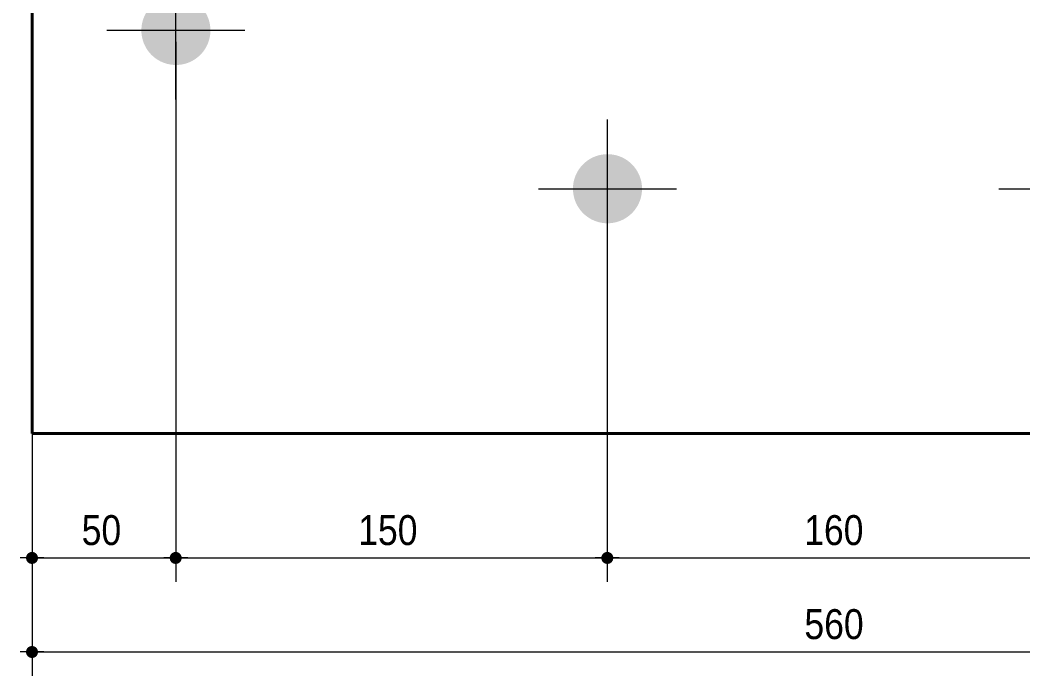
# Model space of a CAD drawing. Header units: millimetres. Extents: x 2 to 287, y 5 to 195.
# Drawn here: x 52 to 139.1, y 60.1 to 117.1 of the extents above; entities that cross this region are included whole.
import ezdxf

# ---------------------------------------------------------------- set-up
doc = ezdxf.new("R2010")
doc.units = ezdxf.units.MM
for name, color, linetype, lineweight in [('Boulon', 7, 'Continuous', 0), ('Cotation', 7, 'Continuous', 0), ('Piece', 2, 'Continuous', 0)]:
    doc.layers.add(name, color=color, linetype=linetype, lineweight=lineweight)
doc.styles.add('ARIAL', font='ARIAL.TTF')

# ---------------------------------------------------------------- blocks, each defined once
blk = doc.blocks.new('*A1')
at = {"layer": 'Boulon'}
for points in [[(68.5, 153.626), (68.497, 153.553), (68.493, 153.479), (68.486, 153.406), (68.478, 153.333), (68.468, 153.26), (68.457, 153.187), (68.443, 153.115), (68.428, 153.043), (68.411, 152.971), (68.392, 152.9), (68.371, 152.829), (68.349, 152.759), (68.325, 152.689), (68.3, 152.62), (68.272, 152.552), (68.243, 152.484), (68.213, 152.417), (68.18, 152.351), (68.146, 152.286), (68.111, 152.221), (68.074, 152.158), (68.035, 152.095), (67.995, 152.033), (67.953, 151.973), (67.91, 151.913), (67.866, 151.854), (67.82, 151.797), (67.772, 151.74), (67.724, 151.685), (67.673, 151.631), (67.622, 151.579), (67.569, 151.527), (67.515, 151.477), (67.46, 151.428), (67.404, 151.381), (67.346, 151.335), (67.288, 151.29), (67.228, 151.247), (67.167, 151.206), (67.106, 151.165), (67.043, 151.127), (66.979, 151.09), (66.915, 151.054), (66.85, 151.02), (66.783, 150.988), (66.716, 150.957), (66.649, 150.928), (66.58, 150.901), (66.511, 150.875), (66.442, 150.851), (66.372, 150.829), (66.301, 150.809), (66.23, 150.79), (66.158, 150.773), (66.086, 150.758), (66.014, 150.744), (65.941, 150.732), (65.868, 150.723), (65.795, 150.714), (65.721, 150.708), (65.648, 150.704), (65.574, 150.701), (65.501, 150.7), (65.427, 150.701), (65.353, 150.704), (65.28, 150.708), (65.207, 150.714), (65.133, 150.723), (65.06, 150.732), (64.988, 150.744), (64.915, 150.758), (64.843, 150.773), (64.772, 150.79), (64.701, 150.809), (64.63, 150.829), (64.56, 150.851), (64.49, 150.875), (64.421, 150.901), (64.353, 150.928), (64.285, 150.957), (64.218, 150.988), (64.152, 151.02), (64.086, 151.054), (64.022, 151.09), (63.958, 151.127), (63.896, 151.165), (63.834, 151.206), (63.773, 151.247), (63.714, 151.29), (63.655, 151.335), (63.597, 151.381), (63.541, 151.428), (63.486, 151.477), (63.432, 151.527), (63.379, 151.579), (63.328, 151.631), (63.278, 151.685), (63.229, 151.74), (63.182, 151.797), (63.136, 151.854), (63.091, 151.913), (63.048, 151.973), (63.006, 152.033), (62.966, 152.095), (62.927, 152.158), (62.89, 152.221), (62.855, 152.286), (62.821, 152.351), (62.789, 152.417), (62.758, 152.484), (62.729, 152.552), (62.702, 152.62), (62.676, 152.689), (62.652, 152.759), (62.63, 152.829), (62.609, 152.9), (62.591, 152.971), (62.574, 153.043), (62.558, 153.115), (62.545, 153.187), (62.533, 153.26), (62.523, 153.333), (62.515, 153.406), (62.509, 153.479), (62.504, 153.553), (62.502, 153.626), (62.501, 153.7), (62.502, 153.774), (62.504, 153.847), (62.509, 153.921), (62.515, 153.994), (62.523, 154.067), (62.533, 154.14), (62.545, 154.213), (62.558, 154.285), (62.574, 154.357), (62.591, 154.429), (62.609, 154.5), (62.63, 154.571), (62.652, 154.641), (62.676, 154.711), (62.702, 154.78), (62.729, 154.848), (62.758, 154.916), (62.789, 154.983), (62.821, 155.049), (62.855, 155.114), (62.89, 155.179), (62.927, 155.242), (62.966, 155.305), (63.006, 155.367), (63.048, 155.427), (63.091, 155.487), (63.136, 155.546), (63.182, 155.603), (63.229, 155.66), (63.278, 155.715), (63.328, 155.769), (63.379, 155.821), (63.432, 155.873), (63.486, 155.923), (63.541, 155.972), (63.597, 156.019), (63.655, 156.065), (63.714, 156.11), (63.773, 156.153), (63.834, 156.194), (63.896, 156.235), (63.958, 156.273), (64.022, 156.31), (64.086, 156.346), (64.152, 156.38), (64.218, 156.412), (64.285, 156.443), (64.353, 156.472), (64.421, 156.499), (64.49, 156.525), (64.56, 156.549), (64.63, 156.571), (64.701, 156.591), (64.772, 156.61), (64.843, 156.627), (64.915, 156.642), (64.988, 156.656), (65.06, 156.668), (65.133, 156.677), (65.207, 156.686), (65.28, 156.692), (65.353, 156.696), (65.427, 156.699), (65.501, 156.7), (65.574, 156.699), (65.648, 156.696), (65.721, 156.692), (65.795, 156.686), (65.868, 156.677), (65.941, 156.668), (66.014, 156.656), (66.086, 156.642), (66.158, 156.627), (66.23, 156.61), (66.301, 156.591), (66.372, 156.571), (66.442, 156.549), (66.511, 156.525), (66.58, 156.499), (66.649, 156.472), (66.716, 156.443), (66.783, 156.412), (66.85, 156.38), (66.915, 156.346), (66.979, 156.31), (67.043, 156.273), (67.106, 156.235), (67.167, 156.194), (67.228, 156.153), (67.288, 156.11), (67.346, 156.065), (67.404, 156.019), (67.46, 155.972), (67.515, 155.923), (67.569, 155.873), (67.622, 155.821), (67.673, 155.769), (67.724, 155.715), (67.772, 155.66), (67.82, 155.603), (67.866, 155.546), (67.91, 155.487), (67.953, 155.427), (67.995, 155.367), (68.035, 155.305), (68.074, 155.242), (68.111, 155.179), (68.146, 155.114), (68.18, 155.049), (68.213, 154.983), (68.243, 154.916), (68.272, 154.848), (68.3, 154.78), (68.325, 154.711), (68.349, 154.641), (68.371, 154.571), (68.392, 154.5), (68.411, 154.429), (68.428, 154.357), (68.443, 154.285), (68.457, 154.213), (68.468, 154.14), (68.478, 154.067), (68.486, 153.994), (68.493, 153.921), (68.497, 153.847), (68.5, 153.774), (68.501, 153.7)], [(68.5, 116.126), (68.497, 116.053), (68.493, 115.979), (68.486, 115.906), (68.478, 115.833), (68.468, 115.76), (68.457, 115.687), (68.443, 115.615), (68.428, 115.543), (68.411, 115.471), (68.392, 115.4), (68.371, 115.329), (68.349, 115.259), (68.325, 115.189), (68.3, 115.12), (68.272, 115.052), (68.243, 114.984), (68.213, 114.917), (68.18, 114.851), (68.146, 114.786), (68.111, 114.721), (68.074, 114.658), (68.035, 114.595), (67.995, 114.533), (67.953, 114.473), (67.91, 114.413), (67.866, 114.354), (67.82, 114.297), (67.772, 114.24), (67.724, 114.185), (67.673, 114.131), (67.622, 114.079), (67.569, 114.027), (67.515, 113.977), (67.46, 113.928), (67.404, 113.881), (67.346, 113.835), (67.288, 113.79), (67.228, 113.747), (67.167, 113.706), (67.106, 113.665), (67.043, 113.627), (66.979, 113.59), (66.915, 113.554), (66.85, 113.52), (66.783, 113.488), (66.716, 113.457), (66.649, 113.428), (66.58, 113.401), (66.511, 113.375), (66.442, 113.351), (66.372, 113.329), (66.301, 113.309), (66.23, 113.29), (66.158, 113.273), (66.086, 113.258), (66.014, 113.244), (65.941, 113.232), (65.868, 113.223), (65.795, 113.214), (65.721, 113.208), (65.648, 113.204), (65.574, 113.201), (65.501, 113.2), (65.427, 113.201), (65.353, 113.204), (65.28, 113.208), (65.207, 113.214), (65.133, 113.223), (65.06, 113.232), (64.988, 113.244), (64.915, 113.258), (64.843, 113.273), (64.772, 113.29), (64.701, 113.309), (64.63, 113.329), (64.56, 113.351), (64.49, 113.375), (64.421, 113.401), (64.353, 113.428), (64.285, 113.457), (64.218, 113.488), (64.152, 113.52), (64.086, 113.554), (64.022, 113.59), (63.958, 113.627), (63.896, 113.665), (63.834, 113.706), (63.773, 113.747), (63.714, 113.79), (63.655, 113.835), (63.597, 113.881), (63.541, 113.928), (63.486, 113.977), (63.432, 114.027), (63.379, 114.079), (63.328, 114.131), (63.278, 114.185), (63.229, 114.24), (63.182, 114.297), (63.136, 114.354), (63.091, 114.413), (63.048, 114.473), (63.006, 114.533), (62.966, 114.595), (62.927, 114.658), (62.89, 114.721), (62.855, 114.786), (62.821, 114.851), (62.789, 114.917), (62.758, 114.984), (62.729, 115.052), (62.702, 115.12), (62.676, 115.189), (62.652, 115.259), (62.63, 115.329), (62.609, 115.4), (62.591, 115.471), (62.574, 115.543), (62.558, 115.615), (62.545, 115.687), (62.533, 115.76), (62.523, 115.833), (62.515, 115.906), (62.509, 115.979), (62.504, 116.053), (62.502, 116.126), (62.501, 116.2), (62.502, 116.274), (62.504, 116.347), (62.509, 116.421), (62.515, 116.494), (62.523, 116.567), (62.533, 116.64), (62.545, 116.713), (62.558, 116.785), (62.574, 116.857), (62.591, 116.929), (62.609, 117), (62.63, 117.071), (62.652, 117.141), (62.676, 117.211), (62.702, 117.28), (62.729, 117.348), (62.758, 117.416), (62.789, 117.483), (62.821, 117.549), (62.855, 117.614), (62.89, 117.679), (62.927, 117.742), (62.966, 117.805), (63.006, 117.867), (63.048, 117.927), (63.091, 117.987), (63.136, 118.046), (63.182, 118.103), (63.229, 118.16), (63.278, 118.215), (63.328, 118.269), (63.379, 118.321), (63.432, 118.373), (63.486, 118.423), (63.541, 118.472), (63.597, 118.519), (63.655, 118.565), (63.714, 118.61), (63.773, 118.653), (63.834, 118.694), (63.896, 118.735), (63.958, 118.773), (64.022, 118.81), (64.086, 118.846), (64.152, 118.88), (64.218, 118.912), (64.285, 118.943), (64.353, 118.972), (64.421, 118.999), (64.49, 119.025), (64.56, 119.049), (64.63, 119.071), (64.701, 119.091), (64.772, 119.11), (64.843, 119.127), (64.915, 119.142), (64.988, 119.156), (65.06, 119.168), (65.133, 119.177), (65.207, 119.186), (65.28, 119.192), (65.353, 119.196), (65.427, 119.199), (65.501, 119.2), (65.574, 119.199), (65.648, 119.196), (65.721, 119.192), (65.795, 119.186), (65.868, 119.177), (65.941, 119.168), (66.014, 119.156), (66.086, 119.142), (66.158, 119.127), (66.23, 119.11), (66.301, 119.091), (66.372, 119.071), (66.442, 119.049), (66.511, 119.025), (66.58, 118.999), (66.649, 118.972), (66.716, 118.943), (66.783, 118.912), (66.85, 118.88), (66.915, 118.846), (66.979, 118.81), (67.043, 118.773), (67.106, 118.735), (67.167, 118.694), (67.228, 118.653), (67.288, 118.61), (67.346, 118.565), (67.404, 118.519), (67.46, 118.472), (67.515, 118.423), (67.569, 118.373), (67.622, 118.321), (67.673, 118.269), (67.724, 118.215), (67.772, 118.16), (67.82, 118.103), (67.866, 118.046), (67.91, 117.987), (67.953, 117.927), (67.995, 117.867), (68.035, 117.805), (68.074, 117.742), (68.111, 117.679), (68.146, 117.614), (68.18, 117.549), (68.213, 117.483), (68.243, 117.416), (68.272, 117.348), (68.3, 117.28), (68.325, 117.211), (68.349, 117.141), (68.371, 117.071), (68.392, 117), (68.411, 116.929), (68.428, 116.857), (68.443, 116.785), (68.457, 116.713), (68.468, 116.64), (68.478, 116.567), (68.486, 116.494), (68.493, 116.421), (68.497, 116.347), (68.5, 116.274), (68.501, 116.2)]]:
    blk.add_hatch(color=256, dxfattribs=at).paths.add_polyline_path(points, flags=17)
at = {"layer": 'Boulon', "linetype": 'Continuous', "lineweight": 0}
for p, q in [((65.501, 147.7), (65.501, 159.7)), ((71.501, 153.7), (59.501, 153.7)), ((65.501, 110.2), (65.501, 122.2)), ((71.501, 116.2), (59.501, 116.2))]:
    blk.add_line(p, q, dxfattribs=at)
blk = doc.blocks.new('*A3')
at = {"layer": 'Boulon'}
blk.add_hatch(color=256, dxfattribs=at).paths.add_polyline_path([(102.927, 99.451), (102.853, 99.454), (102.78, 99.458), (102.707, 99.464), (102.633, 99.473), (102.56, 99.482), (102.488, 99.494), (102.415, 99.508), (102.343, 99.523), (102.272, 99.54), (102.201, 99.559), (102.13, 99.579), (102.06, 99.601), (101.99, 99.625), (101.921, 99.651), (101.853, 99.678), (101.785, 99.707), (101.718, 99.738), (101.652, 99.77), (101.586, 99.804), (101.522, 99.84), (101.458, 99.877), (101.396, 99.915), (101.334, 99.956), (101.273, 99.997), (101.214, 100.04), (101.155, 100.085), (101.097, 100.131), (101.041, 100.178), (100.986, 100.227), (100.932, 100.277), (100.879, 100.329), (100.828, 100.381), (100.778, 100.435), (100.729, 100.49), (100.682, 100.547), (100.636, 100.604), (100.591, 100.663), (100.548, 100.723), (100.506, 100.783), (100.466, 100.845), (100.427, 100.908), (100.39, 100.971), (100.355, 101.036), (100.321, 101.101), (100.289, 101.167), (100.258, 101.234), (100.229, 101.302), (100.202, 101.37), (100.176, 101.439), (100.152, 101.509), (100.13, 101.579), (100.109, 101.65), (100.091, 101.721), (100.074, 101.793), (100.058, 101.865), (100.045, 101.937), (100.033, 102.01), (100.023, 102.083), (100.015, 102.156), (100.009, 102.229), (100.004, 102.303), (100.002, 102.376), (100.001, 102.45), (100.002, 102.524), (100.004, 102.597), (100.009, 102.671), (100.015, 102.744), (100.023, 102.817), (100.033, 102.89), (100.045, 102.963), (100.058, 103.035), (100.074, 103.107), (100.091, 103.179), (100.109, 103.25), (100.13, 103.321), (100.152, 103.391), (100.176, 103.461), (100.202, 103.53), (100.229, 103.598), (100.258, 103.666), (100.289, 103.733), (100.321, 103.799), (100.355, 103.864), (100.39, 103.929), (100.427, 103.992), (100.466, 104.055), (100.506, 104.117), (100.548, 104.177), (100.591, 104.237), (100.636, 104.296), (100.682, 104.353), (100.729, 104.41), (100.778, 104.465), (100.828, 104.519), (100.879, 104.571), (100.932, 104.623), (100.986, 104.673), (101.041, 104.722), (101.097, 104.769), (101.155, 104.815), (101.214, 104.86), (101.273, 104.903), (101.334, 104.944), (101.396, 104.985), (101.458, 105.023), (101.522, 105.06), (101.586, 105.096), (101.652, 105.13), (101.718, 105.162), (101.785, 105.193), (101.853, 105.222), (101.921, 105.249), (101.99, 105.275), (102.06, 105.299), (102.13, 105.321), (102.201, 105.341), (102.272, 105.36), (102.343, 105.377), (102.415, 105.392), (102.488, 105.406), (102.56, 105.418), (102.633, 105.427), (102.707, 105.436), (102.78, 105.442), (102.853, 105.446), (102.927, 105.449), (103.001, 105.45), (103.074, 105.449), (103.148, 105.446), (103.221, 105.442), (103.295, 105.436), (103.368, 105.427), (103.441, 105.418), (103.514, 105.406), (103.586, 105.392), (103.658, 105.377), (103.73, 105.36), (103.801, 105.341), (103.872, 105.321), (103.942, 105.299), (104.011, 105.275), (104.08, 105.249), (104.149, 105.222), (104.216, 105.193), (104.283, 105.162), (104.35, 105.13), (104.415, 105.096), (104.479, 105.06), (104.543, 105.023), (104.606, 104.985), (104.667, 104.944), (104.728, 104.903), (104.788, 104.86), (104.846, 104.815), (104.904, 104.769), (104.96, 104.722), (105.015, 104.673), (105.069, 104.623), (105.122, 104.571), (105.173, 104.519), (105.224, 104.465), (105.272, 104.41), (105.32, 104.353), (105.366, 104.296), (105.41, 104.237), (105.453, 104.177), (105.495, 104.117), (105.535, 104.055), (105.574, 103.992), (105.611, 103.929), (105.646, 103.864), (105.68, 103.799), (105.713, 103.733), (105.743, 103.666), (105.772, 103.598), (105.8, 103.53), (105.825, 103.461), (105.849, 103.391), (105.871, 103.321), (105.892, 103.25), (105.911, 103.179), (105.928, 103.107), (105.943, 103.035), (105.957, 102.963), (105.968, 102.89), (105.978, 102.817), (105.986, 102.744), (105.993, 102.671), (105.997, 102.597), (106, 102.524), (106.001, 102.45), (106, 102.376), (105.997, 102.303), (105.993, 102.229), (105.986, 102.156), (105.978, 102.083), (105.968, 102.01), (105.957, 101.937), (105.943, 101.865), (105.928, 101.793), (105.911, 101.721), (105.892, 101.65), (105.871, 101.579), (105.849, 101.509), (105.825, 101.439), (105.8, 101.37), (105.772, 101.302), (105.743, 101.234), (105.713, 101.167), (105.68, 101.101), (105.646, 101.036), (105.611, 100.971), (105.574, 100.908), (105.535, 100.845), (105.495, 100.783), (105.453, 100.723), (105.41, 100.663), (105.366, 100.604), (105.32, 100.547), (105.272, 100.49), (105.224, 100.435), (105.173, 100.381), (105.122, 100.329), (105.069, 100.277), (105.015, 100.227), (104.96, 100.178), (104.904, 100.131), (104.846, 100.085), (104.788, 100.04), (104.728, 99.997), (104.667, 99.956), (104.606, 99.915), (104.543, 99.877), (104.479, 99.84), (104.415, 99.804), (104.35, 99.77), (104.283, 99.738), (104.216, 99.707), (104.149, 99.678), (104.08, 99.651), (104.011, 99.625), (103.942, 99.601), (103.872, 99.579), (103.801, 99.559), (103.73, 99.54), (103.658, 99.523), (103.586, 99.508), (103.514, 99.494), (103.441, 99.482), (103.368, 99.473), (103.295, 99.464), (103.221, 99.458), (103.148, 99.454), (103.074, 99.451), (103.001, 99.45)], flags=17)
at = {"layer": 'Boulon', "linetype": 'Continuous', "lineweight": 0}
for p, q in [((103.001, 96.45), (103.001, 108.45)), ((97.001, 102.45), (109.001, 102.45)), ((137.001, 102.45), (149.001, 102.45))]:
    blk.add_line(p, q, dxfattribs=at)
blk = doc.blocks.new('*A4')
at = {"layer": 'Piece', "color": 2, "linetype": 'Continuous', "lineweight": 40}
for p, q in [((53, 81.2), (53, 181.2)), ((193, 81.2), (53, 81.2))]:
    blk.add_line(p, q, dxfattribs=at)
blk = doc.blocks.new('*A11')
at = {"layer": 'Cotation'}
for points in [[(52.974, 69.863), (52.949, 69.865), (52.924, 69.868), (52.899, 69.873), (52.874, 69.878), (52.849, 69.885), (52.825, 69.893), (52.801, 69.902), (52.778, 69.913), (52.755, 69.924), (52.733, 69.937), (52.711, 69.95), (52.69, 69.965), (52.67, 69.981), (52.651, 69.997), (52.632, 70.015), (52.615, 70.033), (52.598, 70.053), (52.582, 70.073), (52.568, 70.094), (52.554, 70.115), (52.541, 70.137), (52.53, 70.16), (52.52, 70.184), (52.51, 70.207), (52.502, 70.232), (52.496, 70.256), (52.49, 70.281), (52.486, 70.306), (52.483, 70.332), (52.481, 70.357), (52.48, 70.383), (52.481, 70.408), (52.483, 70.434), (52.486, 70.459), (52.49, 70.484), (52.496, 70.509), (52.502, 70.534), (52.51, 70.558), (52.52, 70.582), (52.53, 70.605), (52.541, 70.628), (52.554, 70.65), (52.568, 70.672), (52.582, 70.692), (52.598, 70.712), (52.615, 70.732), (52.632, 70.75), (52.651, 70.768), (52.67, 70.785), (52.69, 70.8), (52.711, 70.815), (52.733, 70.829), (52.755, 70.841), (52.778, 70.853), (52.801, 70.863), (52.825, 70.872), (52.849, 70.88), (52.874, 70.887), (52.899, 70.893), (52.924, 70.897), (52.949, 70.9), (52.974, 70.902), (53, 70.903), (53.026, 70.902), (53.051, 70.9), (53.076, 70.897), (53.101, 70.893), (53.126, 70.887), (53.151, 70.88), (53.175, 70.872), (53.199, 70.863), (53.222, 70.853), (53.245, 70.841), (53.267, 70.829), (53.289, 70.815), (53.31, 70.8), (53.33, 70.785), (53.349, 70.768), (53.368, 70.75), (53.385, 70.732), (53.402, 70.712), (53.418, 70.692), (53.432, 70.672), (53.446, 70.65), (53.459, 70.628), (53.47, 70.605), (53.48, 70.582), (53.49, 70.558), (53.498, 70.534), (53.504, 70.509), (53.51, 70.484), (53.514, 70.459), (53.517, 70.434), (53.519, 70.408), (53.52, 70.383), (53.519, 70.357), (53.517, 70.332), (53.514, 70.306), (53.51, 70.281), (53.504, 70.256), (53.498, 70.232), (53.49, 70.207), (53.48, 70.184), (53.47, 70.16), (53.459, 70.137), (53.446, 70.115), (53.432, 70.094), (53.418, 70.073), (53.402, 70.053), (53.385, 70.033), (53.368, 70.015), (53.349, 69.997), (53.33, 69.981), (53.31, 69.965), (53.289, 69.95), (53.267, 69.937), (53.245, 69.924), (53.222, 69.913), (53.199, 69.902), (53.175, 69.893), (53.151, 69.885), (53.126, 69.878), (53.101, 69.873), (53.076, 69.868), (53.051, 69.865), (53.026, 69.863), (53, 69.863)], [(65.458, 69.863), (65.432, 69.865), (65.407, 69.868), (65.382, 69.873), (65.357, 69.878), (65.332, 69.885), (65.308, 69.893), (65.284, 69.902), (65.261, 69.913), (65.238, 69.924), (65.216, 69.937), (65.194, 69.95), (65.173, 69.965), (65.153, 69.981), (65.134, 69.997), (65.115, 70.015), (65.098, 70.033), (65.081, 70.053), (65.065, 70.073), (65.051, 70.094), (65.037, 70.115), (65.024, 70.137), (65.013, 70.16), (65.003, 70.184), (64.993, 70.207), (64.985, 70.232), (64.979, 70.256), (64.973, 70.281), (64.969, 70.306), (64.966, 70.332), (64.964, 70.357), (64.963, 70.383), (64.964, 70.408), (64.966, 70.434), (64.969, 70.459), (64.973, 70.484), (64.979, 70.509), (64.985, 70.534), (64.993, 70.558), (65.003, 70.582), (65.013, 70.605), (65.024, 70.628), (65.037, 70.65), (65.051, 70.672), (65.065, 70.692), (65.081, 70.712), (65.098, 70.732), (65.115, 70.75), (65.134, 70.768), (65.153, 70.785), (65.173, 70.8), (65.194, 70.815), (65.216, 70.829), (65.238, 70.841), (65.261, 70.853), (65.284, 70.863), (65.308, 70.872), (65.332, 70.88), (65.357, 70.887), (65.382, 70.893), (65.407, 70.897), (65.432, 70.9), (65.458, 70.902), (65.483, 70.903), (65.509, 70.902), (65.534, 70.9), (65.559, 70.897), (65.584, 70.893), (65.609, 70.887), (65.634, 70.88), (65.658, 70.872), (65.682, 70.863), (65.705, 70.853), (65.728, 70.841), (65.75, 70.829), (65.772, 70.815), (65.793, 70.8), (65.813, 70.785), (65.832, 70.768), (65.851, 70.75), (65.868, 70.732), (65.885, 70.712), (65.901, 70.692), (65.915, 70.672), (65.929, 70.65), (65.942, 70.628), (65.953, 70.605), (65.963, 70.582), (65.973, 70.558), (65.981, 70.534), (65.987, 70.509), (65.993, 70.484), (65.997, 70.459), (66.001, 70.434), (66.002, 70.408), (66.003, 70.383), (66.002, 70.357), (66.001, 70.332), (65.997, 70.306), (65.993, 70.281), (65.987, 70.256), (65.981, 70.232), (65.973, 70.207), (65.963, 70.184), (65.953, 70.16), (65.942, 70.137), (65.929, 70.115), (65.915, 70.094), (65.901, 70.073), (65.885, 70.053), (65.868, 70.033), (65.851, 70.015), (65.832, 69.997), (65.813, 69.981), (65.793, 69.965), (65.772, 69.95), (65.75, 69.937), (65.728, 69.924), (65.705, 69.913), (65.682, 69.902), (65.658, 69.893), (65.634, 69.885), (65.609, 69.878), (65.584, 69.873), (65.559, 69.868), (65.534, 69.865), (65.509, 69.863), (65.483, 69.863)]]:
    blk.add_hatch(color=256, dxfattribs=at).paths.add_polyline_path(points, flags=17)
at = {"layer": 'Cotation', "linetype": 'Continuous', "lineweight": 0}
for p, q in [((65.483, 115.2), (65.483, 68.303)), ((53, 101.45), (53, 68.303)), ((53, 71.423), (53, 69.343)), ((65.483, 71.423), (65.483, 69.343)), ((54.04, 70.383), (51.96, 70.383)), ((53, 70.383), (51.96, 70.383)), ((53, 70.383), (65.483, 70.383)), ((66.523, 70.383), (64.443, 70.383)), ((65.483, 70.383), (66.523, 70.383))]:
    blk.add_line(p, q, dxfattribs=at)
at = {"layer": 'Cotation'}
for p in [(53, 70.383), (65.483, 70.383)]:
    blk.add_point(p, dxfattribs=at)
at = {"layer": 'Cotation', "style": 'ARIAL', "width": 0.85}
blk.add_text('50', height=2.6, dxfattribs=at).set_placement((57.313, 71.503))
blk = doc.blocks.new('*A12')
at = {"layer": 'Cotation'}
for points in [[(65.458, 69.863), (65.432, 69.865), (65.407, 69.868), (65.382, 69.873), (65.357, 69.878), (65.332, 69.885), (65.308, 69.893), (65.284, 69.902), (65.261, 69.913), (65.238, 69.924), (65.216, 69.937), (65.194, 69.95), (65.173, 69.965), (65.153, 69.981), (65.134, 69.997), (65.115, 70.015), (65.098, 70.033), (65.081, 70.053), (65.065, 70.073), (65.051, 70.094), (65.037, 70.115), (65.024, 70.137), (65.013, 70.16), (65.003, 70.184), (64.993, 70.207), (64.985, 70.232), (64.979, 70.256), (64.973, 70.281), (64.969, 70.306), (64.966, 70.332), (64.964, 70.357), (64.963, 70.383), (64.964, 70.408), (64.966, 70.434), (64.969, 70.459), (64.973, 70.484), (64.979, 70.509), (64.985, 70.534), (64.993, 70.558), (65.003, 70.582), (65.013, 70.605), (65.024, 70.628), (65.037, 70.65), (65.051, 70.672), (65.065, 70.692), (65.081, 70.712), (65.098, 70.732), (65.115, 70.75), (65.134, 70.768), (65.153, 70.785), (65.173, 70.8), (65.194, 70.815), (65.216, 70.829), (65.238, 70.841), (65.261, 70.853), (65.284, 70.863), (65.308, 70.872), (65.332, 70.88), (65.357, 70.887), (65.382, 70.893), (65.407, 70.897), (65.432, 70.9), (65.458, 70.902), (65.483, 70.903), (65.509, 70.902), (65.534, 70.9), (65.559, 70.897), (65.584, 70.893), (65.609, 70.887), (65.634, 70.88), (65.658, 70.872), (65.682, 70.863), (65.705, 70.853), (65.728, 70.841), (65.75, 70.829), (65.772, 70.815), (65.793, 70.8), (65.813, 70.785), (65.832, 70.768), (65.851, 70.75), (65.868, 70.732), (65.885, 70.712), (65.901, 70.692), (65.915, 70.672), (65.929, 70.65), (65.942, 70.628), (65.953, 70.605), (65.963, 70.582), (65.973, 70.558), (65.981, 70.534), (65.987, 70.509), (65.993, 70.484), (65.997, 70.459), (66.001, 70.434), (66.002, 70.408), (66.003, 70.383), (66.002, 70.357), (66.001, 70.332), (65.997, 70.306), (65.993, 70.281), (65.987, 70.256), (65.981, 70.232), (65.973, 70.207), (65.963, 70.184), (65.953, 70.16), (65.942, 70.137), (65.929, 70.115), (65.915, 70.094), (65.901, 70.073), (65.885, 70.053), (65.868, 70.033), (65.851, 70.015), (65.832, 69.997), (65.813, 69.981), (65.793, 69.965), (65.772, 69.95), (65.75, 69.937), (65.728, 69.924), (65.705, 69.913), (65.682, 69.902), (65.658, 69.893), (65.634, 69.885), (65.609, 69.878), (65.584, 69.873), (65.559, 69.868), (65.534, 69.865), (65.509, 69.863), (65.483, 69.863)], [(102.958, 69.863), (102.932, 69.865), (102.907, 69.868), (102.882, 69.873), (102.857, 69.878), (102.832, 69.885), (102.808, 69.893), (102.784, 69.902), (102.761, 69.913), (102.738, 69.924), (102.716, 69.937), (102.694, 69.95), (102.673, 69.965), (102.653, 69.981), (102.634, 69.997), (102.615, 70.015), (102.598, 70.033), (102.581, 70.053), (102.565, 70.073), (102.551, 70.094), (102.537, 70.115), (102.524, 70.137), (102.513, 70.16), (102.503, 70.184), (102.493, 70.207), (102.485, 70.232), (102.479, 70.256), (102.473, 70.281), (102.469, 70.306), (102.466, 70.332), (102.464, 70.357), (102.463, 70.383), (102.464, 70.408), (102.466, 70.434), (102.469, 70.459), (102.473, 70.484), (102.479, 70.509), (102.485, 70.534), (102.493, 70.558), (102.503, 70.582), (102.513, 70.605), (102.524, 70.628), (102.537, 70.65), (102.551, 70.672), (102.565, 70.692), (102.581, 70.712), (102.598, 70.732), (102.615, 70.75), (102.634, 70.768), (102.653, 70.785), (102.673, 70.8), (102.694, 70.815), (102.716, 70.829), (102.738, 70.841), (102.761, 70.853), (102.784, 70.863), (102.808, 70.872), (102.832, 70.88), (102.857, 70.887), (102.882, 70.893), (102.907, 70.897), (102.932, 70.9), (102.958, 70.902), (102.983, 70.903), (103.009, 70.902), (103.034, 70.9), (103.059, 70.897), (103.084, 70.893), (103.109, 70.887), (103.134, 70.88), (103.158, 70.872), (103.182, 70.863), (103.205, 70.853), (103.228, 70.841), (103.25, 70.829), (103.272, 70.815), (103.293, 70.8), (103.313, 70.785), (103.332, 70.768), (103.351, 70.75), (103.368, 70.732), (103.385, 70.712), (103.401, 70.692), (103.415, 70.672), (103.429, 70.65), (103.442, 70.628), (103.453, 70.605), (103.463, 70.582), (103.473, 70.558), (103.481, 70.534), (103.487, 70.509), (103.493, 70.484), (103.497, 70.459), (103.501, 70.434), (103.502, 70.408), (103.503, 70.383), (103.502, 70.357), (103.501, 70.332), (103.497, 70.306), (103.493, 70.281), (103.487, 70.256), (103.481, 70.232), (103.473, 70.207), (103.463, 70.184), (103.453, 70.16), (103.442, 70.137), (103.429, 70.115), (103.415, 70.094), (103.401, 70.073), (103.385, 70.053), (103.368, 70.033), (103.351, 70.015), (103.332, 69.997), (103.313, 69.981), (103.293, 69.965), (103.272, 69.95), (103.25, 69.937), (103.228, 69.924), (103.205, 69.913), (103.182, 69.902), (103.158, 69.893), (103.134, 69.885), (103.109, 69.878), (103.084, 69.873), (103.059, 69.868), (103.034, 69.865), (103.009, 69.863), (102.983, 69.863)]]:
    blk.add_hatch(color=256, dxfattribs=at).paths.add_polyline_path(points, flags=17)
at = {"layer": 'Cotation', "linetype": 'Continuous', "lineweight": 0}
for p, q in [((65.483, 115.2), (65.483, 68.303)), ((102.983, 101.45), (102.983, 68.303)), ((65.483, 71.423), (65.483, 69.343)), ((102.983, 71.423), (102.983, 69.343)), ((66.523, 70.383), (64.443, 70.383)), ((65.483, 70.383), (64.443, 70.383)), ((65.483, 70.383), (102.983, 70.383)), ((104.023, 70.383), (101.943, 70.383)), ((102.983, 70.383), (104.023, 70.383))]:
    blk.add_line(p, q, dxfattribs=at)
at = {"layer": 'Cotation'}
for p in [(65.483, 70.383), (102.983, 70.383)]:
    blk.add_point(p, dxfattribs=at)
at = {"layer": 'Cotation', "style": 'ARIAL', "width": 0.85}
blk.add_text('150', height=2.6, dxfattribs=at).set_placement((81.34, 71.503))
blk = doc.blocks.new('*A13')
at = {"layer": 'Cotation'}
for points in [[(102.958, 69.863), (102.932, 69.865), (102.907, 69.868), (102.882, 69.873), (102.857, 69.878), (102.832, 69.885), (102.808, 69.893), (102.784, 69.902), (102.761, 69.913), (102.738, 69.924), (102.716, 69.937), (102.694, 69.95), (102.673, 69.965), (102.653, 69.981), (102.634, 69.997), (102.615, 70.015), (102.598, 70.033), (102.581, 70.053), (102.565, 70.073), (102.551, 70.094), (102.537, 70.115), (102.524, 70.137), (102.513, 70.16), (102.503, 70.184), (102.493, 70.207), (102.485, 70.232), (102.479, 70.256), (102.473, 70.281), (102.469, 70.306), (102.466, 70.332), (102.464, 70.357), (102.463, 70.383), (102.464, 70.408), (102.466, 70.434), (102.469, 70.459), (102.473, 70.484), (102.479, 70.509), (102.485, 70.534), (102.493, 70.558), (102.503, 70.582), (102.513, 70.605), (102.524, 70.628), (102.537, 70.65), (102.551, 70.672), (102.565, 70.692), (102.581, 70.712), (102.598, 70.732), (102.615, 70.75), (102.634, 70.768), (102.653, 70.785), (102.673, 70.8), (102.694, 70.815), (102.716, 70.829), (102.738, 70.841), (102.761, 70.853), (102.784, 70.863), (102.808, 70.872), (102.832, 70.88), (102.857, 70.887), (102.882, 70.893), (102.907, 70.897), (102.932, 70.9), (102.958, 70.902), (102.983, 70.903), (103.009, 70.902), (103.034, 70.9), (103.059, 70.897), (103.084, 70.893), (103.109, 70.887), (103.134, 70.88), (103.158, 70.872), (103.182, 70.863), (103.205, 70.853), (103.228, 70.841), (103.25, 70.829), (103.272, 70.815), (103.293, 70.8), (103.313, 70.785), (103.332, 70.768), (103.351, 70.75), (103.368, 70.732), (103.385, 70.712), (103.401, 70.692), (103.415, 70.672), (103.429, 70.65), (103.442, 70.628), (103.453, 70.605), (103.463, 70.582), (103.473, 70.558), (103.481, 70.534), (103.487, 70.509), (103.493, 70.484), (103.497, 70.459), (103.501, 70.434), (103.502, 70.408), (103.503, 70.383), (103.502, 70.357), (103.501, 70.332), (103.497, 70.306), (103.493, 70.281), (103.487, 70.256), (103.481, 70.232), (103.473, 70.207), (103.463, 70.184), (103.453, 70.16), (103.442, 70.137), (103.429, 70.115), (103.415, 70.094), (103.401, 70.073), (103.385, 70.053), (103.368, 70.033), (103.351, 70.015), (103.332, 69.997), (103.313, 69.981), (103.293, 69.965), (103.272, 69.95), (103.25, 69.937), (103.228, 69.924), (103.205, 69.913), (103.182, 69.902), (103.158, 69.893), (103.134, 69.885), (103.109, 69.878), (103.084, 69.873), (103.059, 69.868), (103.034, 69.865), (103.009, 69.863), (102.983, 69.863)], [(142.958, 69.863), (142.932, 69.865), (142.907, 69.868), (142.882, 69.873), (142.857, 69.878), (142.832, 69.885), (142.808, 69.893), (142.784, 69.902), (142.761, 69.913), (142.738, 69.924), (142.716, 69.937), (142.694, 69.95), (142.673, 69.965), (142.653, 69.981), (142.634, 69.997), (142.615, 70.015), (142.598, 70.033), (142.581, 70.053), (142.565, 70.073), (142.551, 70.094), (142.537, 70.115), (142.524, 70.137), (142.513, 70.16), (142.503, 70.184), (142.493, 70.207), (142.485, 70.232), (142.479, 70.256), (142.473, 70.281), (142.469, 70.306), (142.466, 70.332), (142.464, 70.357), (142.463, 70.383), (142.464, 70.408), (142.466, 70.434), (142.469, 70.459), (142.473, 70.484), (142.479, 70.509), (142.485, 70.534), (142.493, 70.558), (142.503, 70.582), (142.513, 70.605), (142.524, 70.628), (142.537, 70.65), (142.551, 70.672), (142.565, 70.692), (142.581, 70.712), (142.598, 70.732), (142.615, 70.75), (142.634, 70.768), (142.653, 70.785), (142.673, 70.8), (142.694, 70.815), (142.716, 70.829), (142.738, 70.841), (142.761, 70.853), (142.784, 70.863), (142.808, 70.872), (142.832, 70.88), (142.857, 70.887), (142.882, 70.893), (142.907, 70.897), (142.932, 70.9), (142.958, 70.902), (142.983, 70.903), (143.009, 70.902), (143.034, 70.9), (143.059, 70.897), (143.084, 70.893), (143.109, 70.887), (143.134, 70.88), (143.158, 70.872), (143.182, 70.863), (143.205, 70.853), (143.228, 70.841), (143.25, 70.829), (143.272, 70.815), (143.293, 70.8), (143.313, 70.785), (143.332, 70.768), (143.351, 70.75), (143.368, 70.732), (143.385, 70.712), (143.401, 70.692), (143.415, 70.672), (143.429, 70.65), (143.442, 70.628), (143.453, 70.605), (143.463, 70.582), (143.473, 70.558), (143.481, 70.534), (143.487, 70.509), (143.493, 70.484), (143.497, 70.459), (143.501, 70.434), (143.502, 70.408), (143.503, 70.383), (143.502, 70.357), (143.501, 70.332), (143.497, 70.306), (143.493, 70.281), (143.487, 70.256), (143.481, 70.232), (143.473, 70.207), (143.463, 70.184), (143.453, 70.16), (143.442, 70.137), (143.429, 70.115), (143.415, 70.094), (143.401, 70.073), (143.385, 70.053), (143.368, 70.033), (143.351, 70.015), (143.332, 69.997), (143.313, 69.981), (143.293, 69.965), (143.272, 69.95), (143.25, 69.937), (143.228, 69.924), (143.205, 69.913), (143.182, 69.902), (143.158, 69.893), (143.134, 69.885), (143.109, 69.878), (143.084, 69.873), (143.059, 69.868), (143.034, 69.865), (143.009, 69.863), (142.983, 69.863)]]:
    blk.add_hatch(color=256, dxfattribs=at).paths.add_polyline_path(points, flags=17)
at = {"layer": 'Cotation', "linetype": 'Continuous', "lineweight": 0}
for p, q in [((102.983, 101.45), (102.983, 68.303)), ((142.983, 101.45), (142.983, 68.303)), ((102.983, 71.423), (102.983, 69.343)), ((142.983, 71.423), (142.983, 69.343)), ((104.023, 70.383), (101.943, 70.383)), ((102.983, 70.383), (101.943, 70.383)), ((102.983, 70.383), (142.983, 70.383)), ((144.023, 70.383), (141.943, 70.383)), ((142.983, 70.383), (144.023, 70.383))]:
    blk.add_line(p, q, dxfattribs=at)
at = {"layer": 'Cotation'}
for p in [(102.983, 70.383), (142.983, 70.383)]:
    blk.add_point(p, dxfattribs=at)
at = {"layer": 'Cotation', "style": 'ARIAL', "width": 0.85}
blk.add_text('160', height=2.6, dxfattribs=at).set_placement((120.09, 71.503))
blk = doc.blocks.new('*A16')
at = {"layer": 'Cotation'}
blk.add_hatch(color=256, dxfattribs=at).paths.add_polyline_path([(52.974, 61.696), (52.949, 61.697), (52.924, 61.701), (52.899, 61.705), (52.874, 61.711), (52.849, 61.717), (52.825, 61.725), (52.801, 61.735), (52.778, 61.745), (52.755, 61.756), (52.733, 61.769), (52.711, 61.783), (52.69, 61.797), (52.67, 61.813), (52.651, 61.83), (52.632, 61.847), (52.615, 61.866), (52.598, 61.885), (52.582, 61.905), (52.568, 61.926), (52.554, 61.948), (52.541, 61.97), (52.53, 61.993), (52.52, 62.016), (52.51, 62.04), (52.502, 62.064), (52.496, 62.089), (52.49, 62.114), (52.486, 62.139), (52.483, 62.164), (52.481, 62.189), (52.48, 62.215), (52.481, 62.241), (52.483, 62.266), (52.486, 62.291), (52.49, 62.316), (52.496, 62.341), (52.502, 62.366), (52.51, 62.39), (52.52, 62.414), (52.53, 62.437), (52.541, 62.46), (52.554, 62.482), (52.568, 62.504), (52.582, 62.525), (52.598, 62.545), (52.615, 62.564), (52.632, 62.583), (52.651, 62.6), (52.67, 62.617), (52.69, 62.633), (52.711, 62.647), (52.733, 62.661), (52.755, 62.674), (52.778, 62.685), (52.801, 62.695), (52.825, 62.705), (52.849, 62.713), (52.874, 62.719), (52.899, 62.725), (52.924, 62.729), (52.949, 62.732), (52.974, 62.734), (53, 62.735), (53.026, 62.734), (53.051, 62.732), (53.076, 62.729), (53.101, 62.725), (53.126, 62.719), (53.151, 62.713), (53.175, 62.705), (53.199, 62.695), (53.222, 62.685), (53.245, 62.674), (53.267, 62.661), (53.289, 62.647), (53.31, 62.633), (53.33, 62.617), (53.349, 62.6), (53.368, 62.583), (53.385, 62.564), (53.402, 62.545), (53.418, 62.525), (53.432, 62.504), (53.446, 62.482), (53.459, 62.46), (53.47, 62.437), (53.48, 62.414), (53.49, 62.39), (53.498, 62.366), (53.504, 62.341), (53.51, 62.316), (53.514, 62.291), (53.517, 62.266), (53.519, 62.241), (53.52, 62.215), (53.519, 62.189), (53.517, 62.164), (53.514, 62.139), (53.51, 62.114), (53.504, 62.089), (53.498, 62.064), (53.49, 62.04), (53.48, 62.016), (53.47, 61.993), (53.459, 61.97), (53.446, 61.948), (53.432, 61.926), (53.418, 61.905), (53.402, 61.885), (53.385, 61.866), (53.368, 61.847), (53.349, 61.83), (53.33, 61.813), (53.31, 61.797), (53.289, 61.783), (53.267, 61.769), (53.245, 61.756), (53.222, 61.745), (53.199, 61.735), (53.175, 61.725), (53.151, 61.717), (53.126, 61.711), (53.101, 61.705), (53.076, 61.701), (53.051, 61.697), (53.026, 61.696), (53, 61.695)], flags=17)
at = {"layer": 'Cotation', "linetype": 'Continuous', "lineweight": 0}
for p, q in [((53, 80.2), (53, 60.135)), ((53, 63.255), (53, 61.175)), ((54.04, 62.215), (51.96, 62.215)), ((53, 62.215), (51.96, 62.215)), ((53, 62.215), (193, 62.215))]:
    blk.add_line(p, q, dxfattribs=at)
at = {"layer": 'Cotation'}
blk.add_point((53, 62.215), dxfattribs=at)
at = {"layer": 'Cotation', "style": 'ARIAL', "width": 0.85}
blk.add_text('560', height=2.6, dxfattribs=at).set_placement((120.107, 63.335))

msp = doc.modelspace()

# ---------------------------------------------------------------- block references
at = {"lineweight": 0}
for name in ['*A4', '*A3', '*A1', '*A11', '*A12', '*A13', '*A16']:
    msp.add_blockref(name, (0, 0), dxfattribs=at)

doc.saveas('drawing.dxf')
